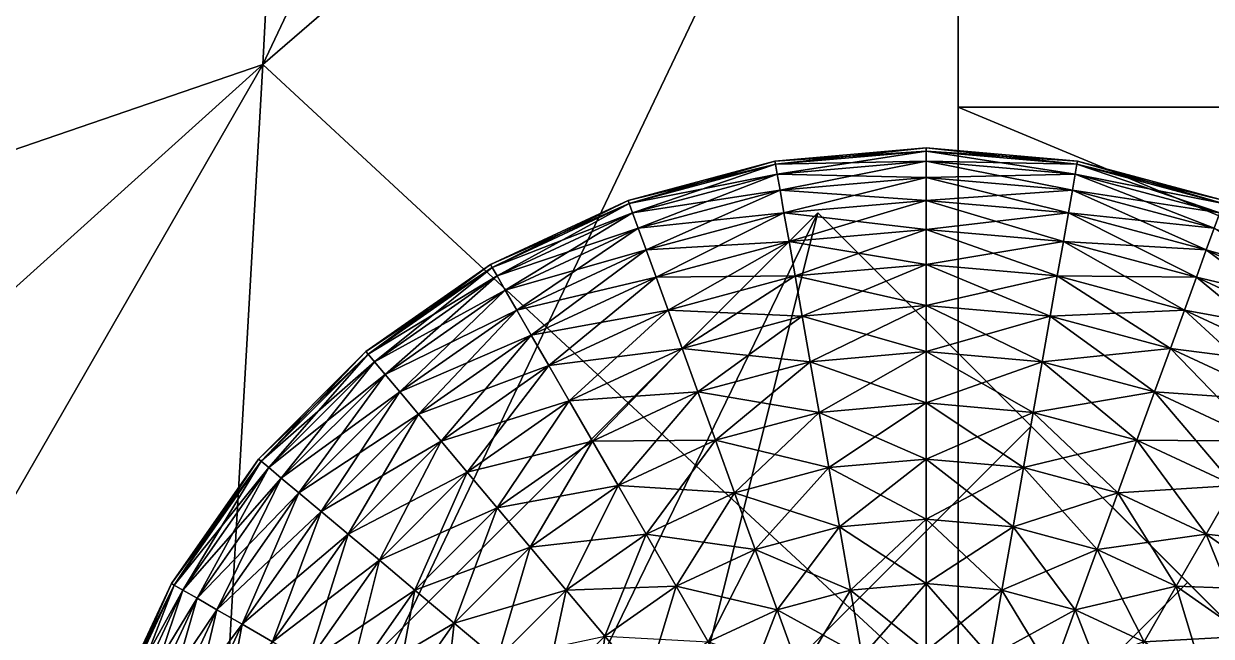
# Model space of a CAD drawing. Header units: metres. Extents: x -0.98 to 0.98, y -0.47 to 1.2.
# Drawn here: x -0.7608 to -0.5565, y 0.8489 to 0.9544 of the extents above; entities that cross this region are included whole.
import ezdxf

# ---------------------------------------------------------------- set-up
doc = ezdxf.new("R2010")
doc.units = ezdxf.units.M

msp = doc.modelspace()

# ---------------------------------------------------------------- linework, layer by layer
at = {"layer": 'Banana'}
for points in [[(-0.83763, 0.90688, 0.07063), (-0.83763, 0.90688, -0.07062), (-0.6, 1.2, 0)], [(-0.6, 1.2, 0.04766), (-0.71383, 1.05958, 0.09211), (-0.83763, 0.90688, 0.07063)], [(-0.6, 1.2, 0.04766), (-0.83763, 0.90688, 0.07063), (-0.6, 1.2, 0)], [(-0.6, 1.2, 0), (-0.83763, 0.90688, -0.07062), (-0.6, 1.2, -0.04766)], [(-0.6, 1.2, -0.04766), (-0.83763, 0.90688, -0.07062), (-0.71383, 1.05958, -0.09211)], [(-0.6, 1.2, 0.1), (-0.7197, 0.94736, 0.09211), (-0.71383, 1.05958, 0.09211)], [(-0.6, 1.2, 0.1), (-0.6, 1.05075, 0.1), (-0.7197, 0.94736, 0.09211)], [(-0.71383, 1.05958, 0.09211), (-0.84268, 0.83653, 0.07063), (-0.83763, 0.90688, 0.07063)], [(-0.71383, 1.05958, 0.09211), (-0.7197, 0.94736, 0.09211), (-0.84268, 0.83653, 0.07063)], [(-0.83763, 0.90688, -0.07062), (-0.7197, 0.94736, -0.09211), (-0.71383, 1.05958, -0.09211)], [(-0.71383, 1.05958, -0.09211), (-0.7197, 0.94736, -0.09211), (-0.6, 1.05075, -0.1)], [(-0.6, 1.05075, 0.1), (-0.72928, 0.77978, 0.09211), (-0.7197, 0.94736, 0.09211)], [(-0.6, 1.05075, 0.1), (-0.6, 0.83645, 0.1), (-0.72928, 0.77978, 0.09211)], [(-0.7197, 0.94736, -0.09211), (-0.6, 0.83645, -0.1), (-0.6, 1.05075, -0.1)], [(-0.6, 1.05075, 0.04766), (-0.6, 0.83645, 0.1), (-0.6, 1.05075, 0.1)], [(-0.6, 1.05075, 0.04766), (-0.6, 0.83645, 0.04766), (-0.6, 0.83645, 0.1)], [(-0.6, 1.05075, 0), (-0.6, 0.83645, 0.04766), (-0.6, 1.05075, 0.04766)], [(-0.6, 1.05075, 0), (-0.6, 0.83645, 0), (-0.6, 0.83645, 0.04766)], [(-0.6, 1.05075, -0.04766), (-0.6, 0.83645, 0), (-0.6, 1.05075, 0)], [(-0.6, 1.05075, -0.04766), (-0.6, 0.83645, -0.04766), (-0.6, 0.83645, 0)], [(-0.6, 1.05075, -0.1), (-0.6, 0.83645, -0.04766), (-0.6, 1.05075, -0.04766)], [(-0.6, 1.05075, -0.1), (-0.6, 0.83645, -0.1), (-0.6, 0.83645, -0.04766)], [(-0.7197, 0.94736, 0.09211), (-0.85085, 0.71942, 0.07063), (-0.84268, 0.83653, 0.07063)], [(-0.7197, 0.94736, 0.09211), (-0.72928, 0.77978, 0.09211), (-0.85085, 0.71942, 0.07063)], [(-0.83763, 0.90688, -0.07062), (-0.84268, 0.83653, -0.07062), (-0.7197, 0.94736, -0.09211)], [(-0.84268, 0.83653, -0.07062), (-0.72928, 0.77978, -0.09211), (-0.7197, 0.94736, -0.09211)], [(-0.7197, 0.94736, -0.09211), (-0.72928, 0.77978, -0.09211), (-0.6, 0.83645, -0.1)]]:
    msp.add_3dface(points, dxfattribs=at)
at = {"layer": 'Cube'}
for points in [[(-0.6, 0.94, 0.1), (0.6, 0.44, 0.1), (-0.6, 0.44, 0.1)], [(-0.6, 0.94, 0.1), (0.6, 0.94, 0.1), (0.6, 0.44, 0.1)], [(-0.6, 0.44, -0.1), (-0.6, 0.94, 0.1), (-0.6, 0.44, 0.1)], [(-0.6, 0.44, -0.1), (-0.6, 0.94, -0.1), (-0.6, 0.94, 0.1)], [(0.6, 0.94, -0.1), (-0.6, 0.94, 0.1), (-0.6, 0.94, -0.1)], [(0.6, 0.94, -0.1), (0.6, 0.94, 0.1), (-0.6, 0.94, 0.1)], [(-0.6, 0.44, -0.1), (0.6, 0.94, -0.1), (-0.6, 0.94, -0.1)], [(-0.6, 0.44, -0.1), (0.6, 0.44, -0.1), (0.6, 0.94, -0.1)]]:
    msp.add_3dface(points, dxfattribs=at)
at = {"layer": 'Cube 1'}
for points in [[(-0.62418, 0.9218, 0.19187), (-0.6935, 0.779, 0.22187), (-0.73024, 0.81574, 0.19187)], [(-0.6666, 0.7521, 0.03598), (-0.62418, 0.9218, 0.19187), (-0.73024, 0.81574, 0.19187)], [(-0.62418, 0.9218, 0.19187), (-0.58743, 0.88506, 0.22187), (-0.6935, 0.779, 0.22187)], [(-0.6666, 0.7521, 0.03598), (-0.56054, 0.85816, 0.03598), (-0.62418, 0.9218, 0.19187)], [(-0.52379, 0.82142, 0.06598), (-0.62418, 0.9218, 0.19187), (-0.56054, 0.85816, 0.03598)], [(-0.52379, 0.82142, 0.06598), (-0.58743, 0.88506, 0.22187), (-0.62418, 0.9218, 0.19187)], [(-0.6935, 0.779, 0.22187), (-0.58743, 0.88506, 0.22187), (-0.52379, 0.82142, 0.06598)], [(-0.6666, 0.7521, 0.03598), (-0.52379, 0.82142, 0.06598), (-0.56054, 0.85816, 0.03598)]]:
    msp.add_3dface(points, dxfattribs=at)
at = {"layer": 'Sphere 1'}
for points in [[(-0.63146, 0.93016, 0.10437), (-0.63156, 0.93072, 0.10175), (-0.60551, 0.933, 0.10175)], [(-0.63156, 0.93072, 0.10175), (-0.60551, 0.93243, 0.09914), (-0.60551, 0.933, 0.10175)], [(-0.63156, 0.93072, 0.10175), (-0.63146, 0.93016, 0.09914), (-0.60551, 0.93243, 0.09914)], [(-0.63146, 0.93016, 0.10437), (-0.60551, 0.933, 0.10175), (-0.60551, 0.93243, 0.10437)], [(-0.63116, 0.92848, 0.10696), (-0.63146, 0.93016, 0.10437), (-0.60551, 0.93243, 0.10437)], [(-0.63146, 0.93016, 0.09914), (-0.60551, 0.93072, 0.09654), (-0.60551, 0.93243, 0.09914)], [(-0.63116, 0.92848, 0.10696), (-0.60551, 0.93243, 0.10437), (-0.60551, 0.93072, 0.10696)], [(-0.60551, 0.93243, 0.10437), (-0.60551, 0.933, 0.10175), (-0.57946, 0.93072, 0.10175)], [(-0.60551, 0.933, 0.10175), (-0.57956, 0.93016, 0.09914), (-0.57946, 0.93072, 0.10175)], [(-0.60551, 0.933, 0.10175), (-0.60551, 0.93243, 0.09914), (-0.57956, 0.93016, 0.09914)], [(-0.60551, 0.93072, 0.10696), (-0.60551, 0.93243, 0.10437), (-0.57956, 0.93016, 0.10437)], [(-0.60551, 0.93243, 0.10437), (-0.57946, 0.93072, 0.10175), (-0.57956, 0.93016, 0.10437)], [(-0.60551, 0.93243, 0.09914), (-0.57986, 0.92848, 0.09654), (-0.57956, 0.93016, 0.09914)], [(-0.60551, 0.93243, 0.09914), (-0.60551, 0.93072, 0.09654), (-0.57986, 0.92848, 0.09654)], [(-0.65662, 0.92342, 0.10437), (-0.65681, 0.92395, 0.10175), (-0.63156, 0.93072, 0.10175)], [(-0.65681, 0.92395, 0.10175), (-0.63146, 0.93016, 0.09914), (-0.63156, 0.93072, 0.10175)], [(-0.65681, 0.92395, 0.10175), (-0.65662, 0.92342, 0.09914), (-0.63146, 0.93016, 0.09914)], [(-0.65662, 0.92342, 0.10437), (-0.63156, 0.93072, 0.10175), (-0.63146, 0.93016, 0.10437)], [(-0.65603, 0.92181, 0.10696), (-0.65662, 0.92342, 0.10437), (-0.63146, 0.93016, 0.10437)], [(-0.65662, 0.92342, 0.09914), (-0.63116, 0.92848, 0.09654), (-0.63146, 0.93016, 0.09914)], [(-0.65603, 0.92181, 0.10696), (-0.63146, 0.93016, 0.10437), (-0.63116, 0.92848, 0.10696)], [(-0.63146, 0.93016, 0.09914), (-0.63116, 0.92848, 0.09654), (-0.60551, 0.93072, 0.09654)], [(-0.63067, 0.92569, 0.10952), (-0.63116, 0.92848, 0.10696), (-0.60551, 0.93072, 0.10696)], [(-0.63116, 0.92848, 0.09654), (-0.60551, 0.92789, 0.09399), (-0.60551, 0.93072, 0.09654)], [(-0.63067, 0.92569, 0.10952), (-0.60551, 0.93072, 0.10696), (-0.60551, 0.92789, 0.10952)], [(-0.60551, 0.92789, 0.10952), (-0.60551, 0.93072, 0.10696), (-0.57986, 0.92848, 0.10696)], [(-0.60551, 0.93072, 0.10696), (-0.57956, 0.93016, 0.10437), (-0.57986, 0.92848, 0.10696)], [(-0.60551, 0.93072, 0.09654), (-0.58035, 0.92569, 0.09399), (-0.57986, 0.92848, 0.09654)], [(-0.60551, 0.93072, 0.09654), (-0.60551, 0.92789, 0.09399), (-0.58035, 0.92569, 0.09399)], [(-0.57986, 0.92848, 0.10696), (-0.57956, 0.93016, 0.10437), (-0.5544, 0.92342, 0.10437)], [(-0.57956, 0.93016, 0.09914), (-0.57986, 0.92848, 0.09654), (-0.55499, 0.92181, 0.09654)], [(-0.57956, 0.93016, 0.10437), (-0.57946, 0.93072, 0.10175), (-0.55421, 0.92395, 0.10175)], [(-0.57946, 0.93072, 0.10175), (-0.57956, 0.93016, 0.09914), (-0.5544, 0.92342, 0.09914)], [(-0.57956, 0.93016, 0.10437), (-0.55421, 0.92395, 0.10175), (-0.5544, 0.92342, 0.10437)], [(-0.57956, 0.93016, 0.09914), (-0.55499, 0.92181, 0.09654), (-0.5544, 0.92342, 0.09914)], [(-0.57946, 0.93072, 0.10175), (-0.5544, 0.92342, 0.09914), (-0.55421, 0.92395, 0.10175)], [(-0.65662, 0.92342, 0.09914), (-0.65603, 0.92181, 0.09654), (-0.63116, 0.92848, 0.09654)], [(-0.65506, 0.91915, 0.10952), (-0.65603, 0.92181, 0.10696), (-0.63116, 0.92848, 0.10696)], [(-0.65603, 0.92181, 0.09654), (-0.63067, 0.92569, 0.09399), (-0.63116, 0.92848, 0.09654)], [(-0.65506, 0.91915, 0.10952), (-0.63116, 0.92848, 0.10696), (-0.63067, 0.92569, 0.10952)], [(-0.63116, 0.92848, 0.09654), (-0.63067, 0.92569, 0.09399), (-0.60551, 0.92789, 0.09399)], [(-0.62999, 0.92181, 0.11201), (-0.63067, 0.92569, 0.10952), (-0.60551, 0.92789, 0.10952)], [(-0.63067, 0.92569, 0.09399), (-0.60551, 0.92395, 0.09149), (-0.60551, 0.92789, 0.09399)], [(-0.62999, 0.92181, 0.11201), (-0.60551, 0.92789, 0.10952), (-0.60551, 0.92395, 0.11201)], [(-0.60551, 0.92789, 0.10952), (-0.57986, 0.92848, 0.10696), (-0.58035, 0.92569, 0.10952)], [(-0.60551, 0.92395, 0.11201), (-0.60551, 0.92789, 0.10952), (-0.58035, 0.92569, 0.10952)], [(-0.60551, 0.92789, 0.09399), (-0.58103, 0.92181, 0.09149), (-0.58035, 0.92569, 0.09399)], [(-0.60551, 0.92789, 0.09399), (-0.60551, 0.92395, 0.09149), (-0.58103, 0.92181, 0.09149)], [(-0.58035, 0.92569, 0.10952), (-0.57986, 0.92848, 0.10696), (-0.55499, 0.92181, 0.10696)], [(-0.57986, 0.92848, 0.09654), (-0.58035, 0.92569, 0.09399), (-0.55595, 0.91915, 0.09399)], [(-0.57986, 0.92848, 0.10696), (-0.5544, 0.92342, 0.10437), (-0.55499, 0.92181, 0.10696)], [(-0.57986, 0.92848, 0.09654), (-0.55595, 0.91915, 0.09399), (-0.55499, 0.92181, 0.09654)], [(-0.68022, 0.91241, 0.10437), (-0.68051, 0.9129, 0.10175), (-0.65681, 0.92395, 0.10175)], [(-0.68051, 0.9129, 0.10175), (-0.65662, 0.92342, 0.09914), (-0.65681, 0.92395, 0.10175)], [(-0.68022, 0.91241, 0.10437), (-0.65681, 0.92395, 0.10175), (-0.65662, 0.92342, 0.10437)], [(-0.65603, 0.92181, 0.09654), (-0.65506, 0.91915, 0.09399), (-0.63067, 0.92569, 0.09399)], [(-0.65372, 0.91545, 0.11201), (-0.65506, 0.91915, 0.10952), (-0.63067, 0.92569, 0.10952)], [(-0.65506, 0.91915, 0.09399), (-0.62999, 0.92181, 0.09149), (-0.63067, 0.92569, 0.09399)], [(-0.65372, 0.91545, 0.11201), (-0.63067, 0.92569, 0.10952), (-0.62999, 0.92181, 0.11201)], [(-0.63067, 0.92569, 0.09399), (-0.62999, 0.92181, 0.09149), (-0.60551, 0.92395, 0.09149)], [(-0.62912, 0.91688, 0.11443), (-0.62999, 0.92181, 0.11201), (-0.60551, 0.92395, 0.11201)], [(-0.62999, 0.92181, 0.09149), (-0.60551, 0.91895, 0.08908), (-0.60551, 0.92395, 0.09149)], [(-0.62912, 0.91688, 0.11443), (-0.60551, 0.92395, 0.11201), (-0.60551, 0.91895, 0.11443)], [(-0.60551, 0.92395, 0.11201), (-0.58035, 0.92569, 0.10952), (-0.58103, 0.92181, 0.11201)], [(-0.60551, 0.91895, 0.11443), (-0.60551, 0.92395, 0.11201), (-0.58103, 0.92181, 0.11201)], [(-0.60551, 0.92395, 0.09149), (-0.5819, 0.91688, 0.08908), (-0.58103, 0.92181, 0.09149)], [(-0.60551, 0.92395, 0.09149), (-0.60551, 0.91895, 0.08908), (-0.5819, 0.91688, 0.08908)], [(-0.58103, 0.92181, 0.11201), (-0.58035, 0.92569, 0.10952), (-0.55595, 0.91915, 0.10952)], [(-0.58035, 0.92569, 0.09399), (-0.58103, 0.92181, 0.09149), (-0.5573, 0.91545, 0.09149)], [(-0.58035, 0.92569, 0.10952), (-0.55499, 0.92181, 0.10696), (-0.55595, 0.91915, 0.10952)], [(-0.58035, 0.92569, 0.09399), (-0.5573, 0.91545, 0.09149), (-0.55595, 0.91915, 0.09399)], [(-0.68051, 0.9129, 0.10175), (-0.68022, 0.91241, 0.09914), (-0.65662, 0.92342, 0.09914)], [(-0.67937, 0.91093, 0.10696), (-0.68022, 0.91241, 0.10437), (-0.65662, 0.92342, 0.10437)], [(-0.68022, 0.91241, 0.09914), (-0.65603, 0.92181, 0.09654), (-0.65662, 0.92342, 0.09914)], [(-0.68022, 0.91241, 0.09914), (-0.67937, 0.91093, 0.09654), (-0.65603, 0.92181, 0.09654)], [(-0.67937, 0.91093, 0.10696), (-0.65662, 0.92342, 0.10437), (-0.65603, 0.92181, 0.10696)], [(-0.67795, 0.90848, 0.10952), (-0.67937, 0.91093, 0.10696), (-0.65603, 0.92181, 0.10696)], [(-0.67937, 0.91093, 0.09654), (-0.65506, 0.91915, 0.09399), (-0.65603, 0.92181, 0.09654)], [(-0.67795, 0.90848, 0.10952), (-0.65603, 0.92181, 0.10696), (-0.65506, 0.91915, 0.10952)], [(-0.65506, 0.91915, 0.09399), (-0.65372, 0.91545, 0.09149), (-0.62999, 0.92181, 0.09149)], [(-0.65201, 0.91075, 0.11443), (-0.65372, 0.91545, 0.11201), (-0.62999, 0.92181, 0.11201)], [(-0.65372, 0.91545, 0.09149), (-0.62912, 0.91688, 0.08908), (-0.62999, 0.92181, 0.09149)], [(-0.65201, 0.91075, 0.11443), (-0.62999, 0.92181, 0.11201), (-0.62912, 0.91688, 0.11443)], [(-0.62999, 0.92181, 0.09149), (-0.62912, 0.91688, 0.08908), (-0.60551, 0.91895, 0.08908)], [(-0.60551, 0.91895, 0.11443), (-0.58103, 0.92181, 0.11201), (-0.5819, 0.91688, 0.11443)], [(-0.5819, 0.91688, 0.11443), (-0.58103, 0.92181, 0.11201), (-0.5573, 0.91545, 0.11201)], [(-0.58103, 0.92181, 0.09149), (-0.5819, 0.91688, 0.08908), (-0.55901, 0.91075, 0.08908)], [(-0.58103, 0.92181, 0.11201), (-0.55595, 0.91915, 0.10952), (-0.5573, 0.91545, 0.11201)], [(-0.58103, 0.92181, 0.09149), (-0.55901, 0.91075, 0.08908), (-0.5573, 0.91545, 0.09149)], [(-0.67937, 0.91093, 0.09654), (-0.67795, 0.90848, 0.09399), (-0.65506, 0.91915, 0.09399)], [(-0.67599, 0.90507, 0.11201), (-0.67795, 0.90848, 0.10952), (-0.65506, 0.91915, 0.10952)], [(-0.67795, 0.90848, 0.09399), (-0.65372, 0.91545, 0.09149), (-0.65506, 0.91915, 0.09399)], [(-0.67599, 0.90507, 0.11201), (-0.65506, 0.91915, 0.10952), (-0.65372, 0.91545, 0.11201)], [(-0.62807, 0.91093, 0.11675), (-0.62912, 0.91688, 0.11443), (-0.60551, 0.91895, 0.11443)], [(-0.62912, 0.91688, 0.08908), (-0.60551, 0.9129, 0.08675), (-0.60551, 0.91895, 0.08908)], [(-0.62807, 0.91093, 0.11675), (-0.60551, 0.91895, 0.11443), (-0.60551, 0.9129, 0.11675)], [(-0.60551, 0.9129, 0.11675), (-0.60551, 0.91895, 0.11443), (-0.5819, 0.91688, 0.11443)], [(-0.60551, 0.91895, 0.08908), (-0.58295, 0.91093, 0.08675), (-0.5819, 0.91688, 0.08908)], [(-0.60551, 0.91895, 0.08908), (-0.60551, 0.9129, 0.08675), (-0.58295, 0.91093, 0.08675)], [(-0.5573, 0.91545, 0.11201), (-0.55595, 0.91915, 0.10952), (-0.53306, 0.90848, 0.10952)], [(-0.55595, 0.91915, 0.09399), (-0.5573, 0.91545, 0.09149), (-0.53503, 0.90507, 0.09149)], [(-0.65372, 0.91545, 0.09149), (-0.65201, 0.91075, 0.08908), (-0.62912, 0.91688, 0.08908)], [(-0.64994, 0.90507, 0.11675), (-0.65201, 0.91075, 0.11443), (-0.62912, 0.91688, 0.11443)], [(-0.65201, 0.91075, 0.08908), (-0.62807, 0.91093, 0.08675), (-0.62912, 0.91688, 0.08908)], [(-0.64994, 0.90507, 0.11675), (-0.62912, 0.91688, 0.11443), (-0.62807, 0.91093, 0.11675)], [(-0.62912, 0.91688, 0.08908), (-0.62807, 0.91093, 0.08675), (-0.60551, 0.9129, 0.08675)], [(-0.60551, 0.9129, 0.11675), (-0.5819, 0.91688, 0.11443), (-0.58295, 0.91093, 0.11675)], [(-0.58295, 0.91093, 0.11675), (-0.5819, 0.91688, 0.11443), (-0.55901, 0.91075, 0.11443)], [(-0.5819, 0.91688, 0.08908), (-0.58295, 0.91093, 0.08675), (-0.56108, 0.90507, 0.08675)], [(-0.5819, 0.91688, 0.11443), (-0.5573, 0.91545, 0.11201), (-0.55901, 0.91075, 0.11443)], [(-0.5819, 0.91688, 0.08908), (-0.56108, 0.90507, 0.08675), (-0.55901, 0.91075, 0.08908)], [(-0.67795, 0.90848, 0.09399), (-0.67599, 0.90507, 0.09149), (-0.65372, 0.91545, 0.09149)], [(-0.67348, 0.90073, 0.11443), (-0.67599, 0.90507, 0.11201), (-0.65372, 0.91545, 0.11201)], [(-0.67599, 0.90507, 0.09149), (-0.65201, 0.91075, 0.08908), (-0.65372, 0.91545, 0.09149)], [(-0.67348, 0.90073, 0.11443), (-0.65372, 0.91545, 0.11201), (-0.65201, 0.91075, 0.11443)], [(-0.55901, 0.91075, 0.11443), (-0.5573, 0.91545, 0.11201), (-0.53503, 0.90507, 0.11201)], [(-0.5573, 0.91545, 0.09149), (-0.55901, 0.91075, 0.08908), (-0.53754, 0.90073, 0.08908)], [(-0.5573, 0.91545, 0.11201), (-0.53306, 0.90848, 0.10952), (-0.53503, 0.90507, 0.11201)], [(-0.5573, 0.91545, 0.09149), (-0.53754, 0.90073, 0.08908), (-0.53503, 0.90507, 0.09149)], [(-0.70156, 0.89747, 0.10437), (-0.70193, 0.89791, 0.10175), (-0.68051, 0.9129, 0.10175)], [(-0.70193, 0.89791, 0.10175), (-0.68022, 0.91241, 0.09914), (-0.68051, 0.9129, 0.10175)], [(-0.70193, 0.89791, 0.10175), (-0.70156, 0.89747, 0.09914), (-0.68022, 0.91241, 0.09914)], [(-0.70156, 0.89747, 0.10437), (-0.68051, 0.9129, 0.10175), (-0.68022, 0.91241, 0.10437)], [(-0.70046, 0.89616, 0.10696), (-0.70156, 0.89747, 0.10437), (-0.68022, 0.91241, 0.10437)], [(-0.70156, 0.89747, 0.09914), (-0.67937, 0.91093, 0.09654), (-0.68022, 0.91241, 0.09914)], [(-0.70046, 0.89616, 0.10696), (-0.68022, 0.91241, 0.10437), (-0.67937, 0.91093, 0.10696)], [(-0.62685, 0.90401, 0.11896), (-0.62807, 0.91093, 0.11675), (-0.60551, 0.9129, 0.11675)], [(-0.62807, 0.91093, 0.08675), (-0.60551, 0.90587, 0.08455), (-0.60551, 0.9129, 0.08675)], [(-0.62685, 0.90401, 0.11896), (-0.60551, 0.9129, 0.11675), (-0.60551, 0.90587, 0.11896)], [(-0.60551, 0.90587, 0.11896), (-0.60551, 0.9129, 0.11675), (-0.58295, 0.91093, 0.11675)], [(-0.60551, 0.9129, 0.08675), (-0.58417, 0.90401, 0.08455), (-0.58295, 0.91093, 0.08675)], [(-0.60551, 0.9129, 0.08675), (-0.60551, 0.90587, 0.08455), (-0.58417, 0.90401, 0.08455)], [(-0.70156, 0.89747, 0.09914), (-0.70046, 0.89616, 0.09654), (-0.67937, 0.91093, 0.09654)], [(-0.69864, 0.89399, 0.10952), (-0.70046, 0.89616, 0.10696), (-0.67937, 0.91093, 0.10696)], [(-0.70046, 0.89616, 0.09654), (-0.67795, 0.90848, 0.09399), (-0.67937, 0.91093, 0.09654)], [(-0.69864, 0.89399, 0.10952), (-0.67937, 0.91093, 0.10696), (-0.67795, 0.90848, 0.10952)], [(-0.67599, 0.90507, 0.09149), (-0.67348, 0.90073, 0.08908), (-0.65201, 0.91075, 0.08908)], [(-0.67046, 0.8955, 0.11675), (-0.67348, 0.90073, 0.11443), (-0.65201, 0.91075, 0.11443)], [(-0.67348, 0.90073, 0.08908), (-0.64994, 0.90507, 0.08675), (-0.65201, 0.91075, 0.08908)], [(-0.67046, 0.8955, 0.11675), (-0.65201, 0.91075, 0.11443), (-0.64994, 0.90507, 0.11675)], [(-0.65201, 0.91075, 0.08908), (-0.64994, 0.90507, 0.08675), (-0.62807, 0.91093, 0.08675)], [(-0.64753, 0.89846, 0.11896), (-0.64994, 0.90507, 0.11675), (-0.62807, 0.91093, 0.11675)], [(-0.64994, 0.90507, 0.08675), (-0.62685, 0.90401, 0.08455), (-0.62807, 0.91093, 0.08675)], [(-0.64753, 0.89846, 0.11896), (-0.62807, 0.91093, 0.11675), (-0.62685, 0.90401, 0.11896)], [(-0.62807, 0.91093, 0.08675), (-0.62685, 0.90401, 0.08455), (-0.60551, 0.90587, 0.08455)], [(-0.60551, 0.90587, 0.11896), (-0.58295, 0.91093, 0.11675), (-0.58417, 0.90401, 0.11896)], [(-0.58417, 0.90401, 0.11896), (-0.58295, 0.91093, 0.11675), (-0.56108, 0.90507, 0.11675)], [(-0.58295, 0.91093, 0.08675), (-0.58417, 0.90401, 0.08455), (-0.56348, 0.89846, 0.08455)], [(-0.58295, 0.91093, 0.11675), (-0.55901, 0.91075, 0.11443), (-0.56108, 0.90507, 0.11675)], [(-0.58295, 0.91093, 0.08675), (-0.56348, 0.89846, 0.08455), (-0.56108, 0.90507, 0.08675)], [(-0.56108, 0.90507, 0.11675), (-0.55901, 0.91075, 0.11443), (-0.53754, 0.90073, 0.11443)], [(-0.55901, 0.91075, 0.08908), (-0.56108, 0.90507, 0.08675), (-0.54056, 0.8955, 0.08675)], [(-0.55901, 0.91075, 0.11443), (-0.53503, 0.90507, 0.11201), (-0.53754, 0.90073, 0.11443)], [(-0.55901, 0.91075, 0.08908), (-0.54056, 0.8955, 0.08675), (-0.53754, 0.90073, 0.08908)], [(-0.70046, 0.89616, 0.09654), (-0.69864, 0.89399, 0.09399), (-0.67795, 0.90848, 0.09399)], [(-0.69611, 0.89098, 0.11201), (-0.69864, 0.89399, 0.10952), (-0.67795, 0.90848, 0.10952)], [(-0.69864, 0.89399, 0.09399), (-0.67599, 0.90507, 0.09149), (-0.67795, 0.90848, 0.09399)], [(-0.69611, 0.89098, 0.11201), (-0.67795, 0.90848, 0.10952), (-0.67599, 0.90507, 0.11201)], [(-0.62546, 0.89616, 0.12104), (-0.62685, 0.90401, 0.11896), (-0.60551, 0.90587, 0.11896)], [(-0.62685, 0.90401, 0.08455), (-0.60551, 0.89791, 0.08247), (-0.60551, 0.90587, 0.08455)], [(-0.62546, 0.89616, 0.12104), (-0.60551, 0.90587, 0.11896), (-0.60551, 0.89791, 0.12104)], [(-0.60551, 0.89791, 0.12104), (-0.60551, 0.90587, 0.11896), (-0.58417, 0.90401, 0.11896)], [(-0.60551, 0.90587, 0.08455), (-0.58556, 0.89616, 0.08247), (-0.58417, 0.90401, 0.08455)], [(-0.60551, 0.90587, 0.08455), (-0.60551, 0.89791, 0.08247), (-0.58556, 0.89616, 0.08247)], [(-0.69864, 0.89399, 0.09399), (-0.69611, 0.89098, 0.09149), (-0.67599, 0.90507, 0.09149)], [(-0.69289, 0.88714, 0.11443), (-0.69611, 0.89098, 0.11201), (-0.67599, 0.90507, 0.11201)], [(-0.69611, 0.89098, 0.09149), (-0.67348, 0.90073, 0.08908), (-0.67599, 0.90507, 0.09149)], [(-0.69289, 0.88714, 0.11443), (-0.67599, 0.90507, 0.11201), (-0.67348, 0.90073, 0.11443)], [(-0.67348, 0.90073, 0.08908), (-0.67046, 0.8955, 0.08675), (-0.64994, 0.90507, 0.08675)], [(-0.66695, 0.88941, 0.11896), (-0.67046, 0.8955, 0.11675), (-0.64994, 0.90507, 0.11675)], [(-0.67046, 0.8955, 0.08675), (-0.64753, 0.89846, 0.08455), (-0.64994, 0.90507, 0.08675)], [(-0.66695, 0.88941, 0.11896), (-0.64994, 0.90507, 0.11675), (-0.64753, 0.89846, 0.11896)], [(-0.64994, 0.90507, 0.08675), (-0.64753, 0.89846, 0.08455), (-0.62685, 0.90401, 0.08455)], [(-0.64481, 0.89098, 0.12104), (-0.64753, 0.89846, 0.11896), (-0.62685, 0.90401, 0.11896)], [(-0.64753, 0.89846, 0.08455), (-0.62546, 0.89616, 0.08247), (-0.62685, 0.90401, 0.08455)], [(-0.64481, 0.89098, 0.12104), (-0.62685, 0.90401, 0.11896), (-0.62546, 0.89616, 0.12104)], [(-0.62685, 0.90401, 0.08455), (-0.62546, 0.89616, 0.08247), (-0.60551, 0.89791, 0.08247)], [(-0.60551, 0.89791, 0.12104), (-0.58417, 0.90401, 0.11896), (-0.58556, 0.89616, 0.12104)], [(-0.58556, 0.89616, 0.12104), (-0.58417, 0.90401, 0.11896), (-0.56348, 0.89846, 0.11896)], [(-0.58417, 0.90401, 0.08455), (-0.58556, 0.89616, 0.08247), (-0.56621, 0.89098, 0.08247)], [(-0.58417, 0.90401, 0.11896), (-0.56108, 0.90507, 0.11675), (-0.56348, 0.89846, 0.11896)], [(-0.58417, 0.90401, 0.08455), (-0.56621, 0.89098, 0.08247), (-0.56348, 0.89846, 0.08455)], [(-0.56348, 0.89846, 0.11896), (-0.56108, 0.90507, 0.11675), (-0.54056, 0.8955, 0.11675)], [(-0.56108, 0.90507, 0.08675), (-0.56348, 0.89846, 0.08455), (-0.54407, 0.88941, 0.08455)], [(-0.56108, 0.90507, 0.11675), (-0.53754, 0.90073, 0.11443), (-0.54056, 0.8955, 0.11675)], [(-0.56108, 0.90507, 0.08675), (-0.54407, 0.88941, 0.08455), (-0.54056, 0.8955, 0.08675)], [(-0.69611, 0.89098, 0.09149), (-0.69289, 0.88714, 0.08908), (-0.67348, 0.90073, 0.08908)], [(-0.68901, 0.88251, 0.11675), (-0.69289, 0.88714, 0.11443), (-0.67348, 0.90073, 0.11443)], [(-0.69289, 0.88714, 0.08908), (-0.67046, 0.8955, 0.08675), (-0.67348, 0.90073, 0.08908)], [(-0.68901, 0.88251, 0.11675), (-0.67348, 0.90073, 0.11443), (-0.67046, 0.8955, 0.11675)], [(-0.71998, 0.87905, 0.10437), (-0.72042, 0.87942, 0.10175), (-0.70193, 0.89791, 0.10175)], [(-0.72042, 0.87942, 0.10175), (-0.70156, 0.89747, 0.09914), (-0.70193, 0.89791, 0.10175)], [(-0.72042, 0.87942, 0.10175), (-0.71998, 0.87905, 0.09914), (-0.70156, 0.89747, 0.09914)], [(-0.71998, 0.87905, 0.10437), (-0.70193, 0.89791, 0.10175), (-0.70156, 0.89747, 0.10437)], [(-0.71867, 0.87795, 0.10696), (-0.71998, 0.87905, 0.10437), (-0.70156, 0.89747, 0.10437)], [(-0.71998, 0.87905, 0.09914), (-0.70046, 0.89616, 0.09654), (-0.70156, 0.89747, 0.09914)], [(-0.71867, 0.87795, 0.10696), (-0.70156, 0.89747, 0.10437), (-0.70046, 0.89616, 0.10696)], [(-0.67046, 0.8955, 0.08675), (-0.66695, 0.88941, 0.08455), (-0.64753, 0.89846, 0.08455)], [(-0.66296, 0.88251, 0.12104), (-0.66695, 0.88941, 0.11896), (-0.64753, 0.89846, 0.11896)], [(-0.66695, 0.88941, 0.08455), (-0.64481, 0.89098, 0.08247), (-0.64753, 0.89846, 0.08455)], [(-0.66296, 0.88251, 0.12104), (-0.64753, 0.89846, 0.11896), (-0.64481, 0.89098, 0.12104)], [(-0.64753, 0.89846, 0.08455), (-0.64481, 0.89098, 0.08247), (-0.62546, 0.89616, 0.08247)], [(-0.62393, 0.88745, 0.12297), (-0.62546, 0.89616, 0.12104), (-0.60551, 0.89791, 0.12104)], [(-0.62546, 0.89616, 0.08247), (-0.60551, 0.88907, 0.08054), (-0.60551, 0.89791, 0.08247)], [(-0.62393, 0.88745, 0.12297), (-0.60551, 0.89791, 0.12104), (-0.60551, 0.88907, 0.12297)], [(-0.60551, 0.88907, 0.12297), (-0.60551, 0.89791, 0.12104), (-0.58556, 0.89616, 0.12104)], [(-0.60551, 0.89791, 0.08247), (-0.58709, 0.88745, 0.08054), (-0.58556, 0.89616, 0.08247)], [(-0.60551, 0.89791, 0.08247), (-0.60551, 0.88907, 0.08054), (-0.58709, 0.88745, 0.08054)], [(-0.58556, 0.89616, 0.12104), (-0.56348, 0.89846, 0.11896), (-0.56621, 0.89098, 0.12104)], [(-0.56621, 0.89098, 0.12104), (-0.56348, 0.89846, 0.11896), (-0.54407, 0.88941, 0.11896)], [(-0.56348, 0.89846, 0.08455), (-0.56621, 0.89098, 0.08247), (-0.54806, 0.88251, 0.08247)], [(-0.56348, 0.89846, 0.11896), (-0.54056, 0.8955, 0.11675), (-0.54407, 0.88941, 0.11896)], [(-0.56348, 0.89846, 0.08455), (-0.54806, 0.88251, 0.08247), (-0.54407, 0.88941, 0.08455)], [(-0.71998, 0.87905, 0.09914), (-0.71867, 0.87795, 0.09654), (-0.70046, 0.89616, 0.09654)], [(-0.7165, 0.87613, 0.10952), (-0.71867, 0.87795, 0.10696), (-0.70046, 0.89616, 0.10696)], [(-0.71867, 0.87795, 0.09654), (-0.69864, 0.89399, 0.09399), (-0.70046, 0.89616, 0.09654)], [(-0.7165, 0.87613, 0.10952), (-0.70046, 0.89616, 0.10696), (-0.69864, 0.89399, 0.10952)], [(-0.69289, 0.88714, 0.08908), (-0.68901, 0.88251, 0.08675), (-0.67046, 0.8955, 0.08675)], [(-0.68449, 0.87713, 0.11896), (-0.68901, 0.88251, 0.11675), (-0.67046, 0.8955, 0.11675)], [(-0.68901, 0.88251, 0.08675), (-0.66695, 0.88941, 0.08455), (-0.67046, 0.8955, 0.08675)], [(-0.68449, 0.87713, 0.11896), (-0.67046, 0.8955, 0.11675), (-0.66695, 0.88941, 0.11896)], [(-0.64179, 0.88267, 0.12297), (-0.64481, 0.89098, 0.12104), (-0.62546, 0.89616, 0.12104)], [(-0.64481, 0.89098, 0.08247), (-0.62393, 0.88745, 0.08054), (-0.62546, 0.89616, 0.08247)], [(-0.64179, 0.88267, 0.12297), (-0.62546, 0.89616, 0.12104), (-0.62393, 0.88745, 0.12297)], [(-0.62546, 0.89616, 0.08247), (-0.62393, 0.88745, 0.08054), (-0.60551, 0.88907, 0.08054)], [(-0.60551, 0.88907, 0.12297), (-0.58556, 0.89616, 0.12104), (-0.58709, 0.88745, 0.12297)], [(-0.58709, 0.88745, 0.12297), (-0.58556, 0.89616, 0.12104), (-0.56621, 0.89098, 0.12104)], [(-0.58556, 0.89616, 0.08247), (-0.58709, 0.88745, 0.08054), (-0.56923, 0.88267, 0.08054)], [(-0.58556, 0.89616, 0.08247), (-0.56923, 0.88267, 0.08054), (-0.56621, 0.89098, 0.08247)], [(-0.71867, 0.87795, 0.09654), (-0.7165, 0.87613, 0.09399), (-0.69864, 0.89399, 0.09399)], [(-0.71349, 0.8736, 0.11201), (-0.7165, 0.87613, 0.10952), (-0.69864, 0.89399, 0.10952)], [(-0.7165, 0.87613, 0.09399), (-0.69611, 0.89098, 0.09149), (-0.69864, 0.89399, 0.09399)], [(-0.71349, 0.8736, 0.11201), (-0.69864, 0.89399, 0.10952), (-0.69611, 0.89098, 0.11201)], [(-0.7165, 0.87613, 0.09399), (-0.71349, 0.8736, 0.09149), (-0.69611, 0.89098, 0.09149)], [(-0.70965, 0.87038, 0.11443), (-0.71349, 0.8736, 0.11201), (-0.69611, 0.89098, 0.11201)], [(-0.71349, 0.8736, 0.09149), (-0.69289, 0.88714, 0.08908), (-0.69611, 0.89098, 0.09149)], [(-0.70965, 0.87038, 0.11443), (-0.69611, 0.89098, 0.11201), (-0.69289, 0.88714, 0.11443)], [(-0.68901, 0.88251, 0.08675), (-0.68449, 0.87713, 0.08455), (-0.66695, 0.88941, 0.08455)], [(-0.67937, 0.87102, 0.12104), (-0.68449, 0.87713, 0.11896), (-0.66695, 0.88941, 0.11896)], [(-0.68449, 0.87713, 0.08455), (-0.66296, 0.88251, 0.08247), (-0.66695, 0.88941, 0.08455)], [(-0.67937, 0.87102, 0.12104), (-0.66695, 0.88941, 0.11896), (-0.66296, 0.88251, 0.12104)], [(-0.66695, 0.88941, 0.08455), (-0.66296, 0.88251, 0.08247), (-0.64481, 0.89098, 0.08247)], [(-0.65854, 0.87486, 0.12297), (-0.66296, 0.88251, 0.12104), (-0.64481, 0.89098, 0.12104)], [(-0.66296, 0.88251, 0.08247), (-0.64179, 0.88267, 0.08054), (-0.64481, 0.89098, 0.08247)], [(-0.65854, 0.87486, 0.12297), (-0.64481, 0.89098, 0.12104), (-0.64179, 0.88267, 0.12297)], [(-0.64481, 0.89098, 0.08247), (-0.64179, 0.88267, 0.08054), (-0.62393, 0.88745, 0.08054)], [(-0.62225, 0.87795, 0.12474), (-0.62393, 0.88745, 0.12297), (-0.60551, 0.88907, 0.12297)], [(-0.62393, 0.88745, 0.08054), (-0.60551, 0.87942, 0.07877), (-0.60551, 0.88907, 0.08054)], [(-0.62225, 0.87795, 0.12474), (-0.60551, 0.88907, 0.12297), (-0.60551, 0.87942, 0.12474)], [(-0.60551, 0.87942, 0.12474), (-0.60551, 0.88907, 0.12297), (-0.58709, 0.88745, 0.12297)], [(-0.60551, 0.88907, 0.08054), (-0.58877, 0.87795, 0.07877), (-0.58709, 0.88745, 0.08054)], [(-0.60551, 0.88907, 0.08054), (-0.60551, 0.87942, 0.07877), (-0.58877, 0.87795, 0.07877)], [(-0.58709, 0.88745, 0.12297), (-0.56621, 0.89098, 0.12104), (-0.56923, 0.88267, 0.12297)], [(-0.56923, 0.88267, 0.12297), (-0.56621, 0.89098, 0.12104), (-0.54806, 0.88251, 0.12104)], [(-0.56621, 0.89098, 0.08247), (-0.56923, 0.88267, 0.08054), (-0.55248, 0.87486, 0.08054)], [(-0.56621, 0.89098, 0.12104), (-0.54407, 0.88941, 0.11896), (-0.54806, 0.88251, 0.12104)], [(-0.56621, 0.89098, 0.08247), (-0.55248, 0.87486, 0.08054), (-0.54806, 0.88251, 0.08247)], [(-0.71349, 0.8736, 0.09149), (-0.70965, 0.87038, 0.08908), (-0.69289, 0.88714, 0.08908)], [(-0.70502, 0.8665, 0.11675), (-0.70965, 0.87038, 0.11443), (-0.69289, 0.88714, 0.11443)], [(-0.70965, 0.87038, 0.08908), (-0.68901, 0.88251, 0.08675), (-0.69289, 0.88714, 0.08908)], [(-0.70502, 0.8665, 0.11675), (-0.69289, 0.88714, 0.11443), (-0.68901, 0.88251, 0.11675)], [(-0.63849, 0.8736, 0.12474), (-0.64179, 0.88267, 0.12297), (-0.62393, 0.88745, 0.12297)], [(-0.64179, 0.88267, 0.08054), (-0.62225, 0.87795, 0.07877), (-0.62393, 0.88745, 0.08054)], [(-0.63849, 0.8736, 0.12474), (-0.62393, 0.88745, 0.12297), (-0.62225, 0.87795, 0.12474)], [(-0.62393, 0.88745, 0.08054), (-0.62225, 0.87795, 0.07877), (-0.60551, 0.87942, 0.07877)], [(-0.60551, 0.87942, 0.12474), (-0.58709, 0.88745, 0.12297), (-0.58877, 0.87795, 0.12474)], [(-0.58877, 0.87795, 0.12474), (-0.58709, 0.88745, 0.12297), (-0.56923, 0.88267, 0.12297)], [(-0.58709, 0.88745, 0.08054), (-0.58877, 0.87795, 0.07877), (-0.57253, 0.8736, 0.07877)], [(-0.58709, 0.88745, 0.08054), (-0.57253, 0.8736, 0.07877), (-0.56923, 0.88267, 0.08054)], [(-0.70965, 0.87038, 0.08908), (-0.70502, 0.8665, 0.08675), (-0.68901, 0.88251, 0.08675)], [(-0.69963, 0.86198, 0.11896), (-0.70502, 0.8665, 0.11675), (-0.68901, 0.88251, 0.11675)], [(-0.70502, 0.8665, 0.08675), (-0.68449, 0.87713, 0.08455), (-0.68901, 0.88251, 0.08675)], [(-0.69963, 0.86198, 0.11896), (-0.68901, 0.88251, 0.11675), (-0.68449, 0.87713, 0.11896)], [(-0.68449, 0.87713, 0.08455), (-0.67937, 0.87102, 0.08247), (-0.66296, 0.88251, 0.08247)], [(-0.67369, 0.86425, 0.12297), (-0.67937, 0.87102, 0.12104), (-0.66296, 0.88251, 0.12104)], [(-0.67937, 0.87102, 0.08247), (-0.65854, 0.87486, 0.08054), (-0.66296, 0.88251, 0.08247)], [(-0.67369, 0.86425, 0.12297), (-0.66296, 0.88251, 0.12104), (-0.65854, 0.87486, 0.12297)], [(-0.66296, 0.88251, 0.08247), (-0.65854, 0.87486, 0.08054), (-0.64179, 0.88267, 0.08054)], [(-0.65372, 0.8665, 0.12474), (-0.65854, 0.87486, 0.12297), (-0.64179, 0.88267, 0.12297)], [(-0.65854, 0.87486, 0.08054), (-0.63849, 0.8736, 0.07877), (-0.64179, 0.88267, 0.08054)], [(-0.65372, 0.8665, 0.12474), (-0.64179, 0.88267, 0.12297), (-0.63849, 0.8736, 0.12474)], [(-0.64179, 0.88267, 0.08054), (-0.63849, 0.8736, 0.07877), (-0.62225, 0.87795, 0.07877)], [(-0.58877, 0.87795, 0.12474), (-0.56923, 0.88267, 0.12297), (-0.57253, 0.8736, 0.12474)], [(-0.57253, 0.8736, 0.12474), (-0.56923, 0.88267, 0.12297), (-0.55248, 0.87486, 0.12297)], [(-0.56923, 0.88267, 0.08054), (-0.57253, 0.8736, 0.07877), (-0.5573, 0.8665, 0.07877)], [(-0.56923, 0.88267, 0.12297), (-0.54806, 0.88251, 0.12104), (-0.55248, 0.87486, 0.12297)], [(-0.56923, 0.88267, 0.08054), (-0.5573, 0.8665, 0.07877), (-0.55248, 0.87486, 0.08054)], [(-0.73492, 0.85771, 0.10437), (-0.73541, 0.858, 0.10175), (-0.72042, 0.87942, 0.10175)], [(-0.73541, 0.858, 0.10175), (-0.71998, 0.87905, 0.09914), (-0.72042, 0.87942, 0.10175)], [(-0.73541, 0.858, 0.10175), (-0.73492, 0.85771, 0.09914), (-0.71998, 0.87905, 0.09914)], [(-0.73492, 0.85771, 0.10437), (-0.72042, 0.87942, 0.10175), (-0.71998, 0.87905, 0.10437)], [(-0.73344, 0.85686, 0.10696), (-0.73492, 0.85771, 0.10437), (-0.71998, 0.87905, 0.10437)], [(-0.73492, 0.85771, 0.09914), (-0.71867, 0.87795, 0.09654), (-0.71998, 0.87905, 0.09914)], [(-0.73344, 0.85686, 0.10696), (-0.71998, 0.87905, 0.10437), (-0.71867, 0.87795, 0.10696)], [(-0.62045, 0.86773, 0.12633), (-0.62225, 0.87795, 0.12474), (-0.60551, 0.87942, 0.12474)], [(-0.62225, 0.87795, 0.07877), (-0.60551, 0.86904, 0.07718), (-0.60551, 0.87942, 0.07877)], [(-0.62045, 0.86773, 0.12633), (-0.60551, 0.87942, 0.12474), (-0.60551, 0.86904, 0.12633)], [(-0.60551, 0.86904, 0.12633), (-0.60551, 0.87942, 0.12474), (-0.58877, 0.87795, 0.12474)], [(-0.60551, 0.87942, 0.07877), (-0.59057, 0.86773, 0.07718), (-0.58877, 0.87795, 0.07877)], [(-0.60551, 0.87942, 0.07877), (-0.60551, 0.86904, 0.07718), (-0.59057, 0.86773, 0.07718)], [(-0.73492, 0.85771, 0.09914), (-0.73344, 0.85686, 0.09654), (-0.71867, 0.87795, 0.09654)], [(-0.73099, 0.85544, 0.10952), (-0.73344, 0.85686, 0.10696), (-0.71867, 0.87795, 0.10696)], [(-0.73344, 0.85686, 0.09654), (-0.7165, 0.87613, 0.09399), (-0.71867, 0.87795, 0.09654)], [(-0.73099, 0.85544, 0.10952), (-0.71867, 0.87795, 0.10696), (-0.7165, 0.87613, 0.10952)], [(-0.70502, 0.8665, 0.08675), (-0.69963, 0.86198, 0.08455), (-0.68449, 0.87713, 0.08455)], [(-0.69353, 0.85686, 0.12104), (-0.69963, 0.86198, 0.11896), (-0.68449, 0.87713, 0.11896)], [(-0.69963, 0.86198, 0.08455), (-0.67937, 0.87102, 0.08247), (-0.68449, 0.87713, 0.08455)], [(-0.69353, 0.85686, 0.12104), (-0.68449, 0.87713, 0.11896), (-0.67937, 0.87102, 0.12104)], [(-0.63493, 0.86385, 0.12633), (-0.63849, 0.8736, 0.12474), (-0.62225, 0.87795, 0.12474)], [(-0.63849, 0.8736, 0.07877), (-0.62045, 0.86773, 0.07718), (-0.62225, 0.87795, 0.07877)], [(-0.63493, 0.86385, 0.12633), (-0.62225, 0.87795, 0.12474), (-0.62045, 0.86773, 0.12633)], [(-0.62225, 0.87795, 0.07877), (-0.62045, 0.86773, 0.07718), (-0.60551, 0.86904, 0.07718)], [(-0.60551, 0.86904, 0.12633), (-0.58877, 0.87795, 0.12474), (-0.59057, 0.86773, 0.12633)], [(-0.59057, 0.86773, 0.12633), (-0.58877, 0.87795, 0.12474), (-0.57253, 0.8736, 0.12474)], [(-0.58877, 0.87795, 0.07877), (-0.59057, 0.86773, 0.07718), (-0.57608, 0.86385, 0.07718)], [(-0.58877, 0.87795, 0.07877), (-0.57608, 0.86385, 0.07718), (-0.57253, 0.8736, 0.07877)], [(-0.73344, 0.85686, 0.09654), (-0.73099, 0.85544, 0.09399), (-0.7165, 0.87613, 0.09399)], [(-0.72758, 0.85348, 0.11201), (-0.73099, 0.85544, 0.10952), (-0.7165, 0.87613, 0.10952)], [(-0.73099, 0.85544, 0.09399), (-0.71349, 0.8736, 0.09149), (-0.7165, 0.87613, 0.09399)], [(-0.72758, 0.85348, 0.11201), (-0.7165, 0.87613, 0.10952), (-0.71349, 0.8736, 0.11201)], [(-0.67937, 0.87102, 0.08247), (-0.67369, 0.86425, 0.08054), (-0.65854, 0.87486, 0.08054)], [(-0.66749, 0.85686, 0.12474), (-0.67369, 0.86425, 0.12297), (-0.65854, 0.87486, 0.12297)], [(-0.67369, 0.86425, 0.08054), (-0.65372, 0.8665, 0.07877), (-0.65854, 0.87486, 0.08054)], [(-0.66749, 0.85686, 0.12474), (-0.65854, 0.87486, 0.12297), (-0.65372, 0.8665, 0.12474)], [(-0.65854, 0.87486, 0.08054), (-0.65372, 0.8665, 0.07877), (-0.63849, 0.8736, 0.07877)], [(-0.57253, 0.8736, 0.12474), (-0.55248, 0.87486, 0.12297), (-0.5573, 0.8665, 0.12474)], [(-0.5573, 0.8665, 0.12474), (-0.55248, 0.87486, 0.12297), (-0.53733, 0.86425, 0.12297)], [(-0.55248, 0.87486, 0.08054), (-0.5573, 0.8665, 0.07877), (-0.54353, 0.85686, 0.07877)], [(-0.73099, 0.85544, 0.09399), (-0.72758, 0.85348, 0.09149), (-0.71349, 0.8736, 0.09149)], [(-0.72324, 0.85097, 0.11443), (-0.72758, 0.85348, 0.11201), (-0.71349, 0.8736, 0.11201)], [(-0.72758, 0.85348, 0.09149), (-0.70965, 0.87038, 0.08908), (-0.71349, 0.8736, 0.09149)], [(-0.72324, 0.85097, 0.11443), (-0.71349, 0.8736, 0.11201), (-0.70965, 0.87038, 0.11443)], [(-0.64853, 0.85751, 0.12633), (-0.65372, 0.8665, 0.12474), (-0.63849, 0.8736, 0.12474)], [(-0.65372, 0.8665, 0.07877), (-0.63493, 0.86385, 0.07718), (-0.63849, 0.8736, 0.07877)], [(-0.64853, 0.85751, 0.12633), (-0.63849, 0.8736, 0.12474), (-0.63493, 0.86385, 0.12633)], [(-0.63849, 0.8736, 0.07877), (-0.63493, 0.86385, 0.07718), (-0.62045, 0.86773, 0.07718)], [(-0.59057, 0.86773, 0.12633), (-0.57253, 0.8736, 0.12474), (-0.57608, 0.86385, 0.12633)], [(-0.57608, 0.86385, 0.12633), (-0.57253, 0.8736, 0.12474), (-0.5573, 0.8665, 0.12474)], [(-0.57253, 0.8736, 0.07877), (-0.57608, 0.86385, 0.07718), (-0.56249, 0.85751, 0.07718)], [(-0.57253, 0.8736, 0.07877), (-0.56249, 0.85751, 0.07718), (-0.5573, 0.8665, 0.07877)], [(-0.69963, 0.86198, 0.08455), (-0.69353, 0.85686, 0.08247), (-0.67937, 0.87102, 0.08247)], [(-0.68676, 0.85118, 0.12297), (-0.69353, 0.85686, 0.12104), (-0.67937, 0.87102, 0.12104)], [(-0.69353, 0.85686, 0.08247), (-0.67369, 0.86425, 0.08054), (-0.67937, 0.87102, 0.08247)], [(-0.68676, 0.85118, 0.12297), (-0.67937, 0.87102, 0.12104), (-0.67369, 0.86425, 0.12297)], [(-0.72758, 0.85348, 0.09149), (-0.72324, 0.85097, 0.08908), (-0.70965, 0.87038, 0.08908)], [(-0.71801, 0.84795, 0.11675), (-0.72324, 0.85097, 0.11443), (-0.70965, 0.87038, 0.11443)], [(-0.72324, 0.85097, 0.08908), (-0.70502, 0.8665, 0.08675), (-0.70965, 0.87038, 0.08908)], [(-0.71801, 0.84795, 0.11675), (-0.70965, 0.87038, 0.11443), (-0.70502, 0.8665, 0.11675)], [(-0.61853, 0.85686, 0.12774), (-0.62045, 0.86773, 0.12633), (-0.60551, 0.86904, 0.12633)], [(-0.62045, 0.86773, 0.07718), (-0.60551, 0.858, 0.07577), (-0.60551, 0.86904, 0.07718)], [(-0.61853, 0.85686, 0.12774), (-0.60551, 0.86904, 0.12633), (-0.60551, 0.858, 0.12774)], [(-0.60551, 0.858, 0.12774), (-0.60551, 0.86904, 0.12633), (-0.59057, 0.86773, 0.12633)], [(-0.60551, 0.86904, 0.07718), (-0.59249, 0.85686, 0.07577), (-0.59057, 0.86773, 0.07718)], [(-0.60551, 0.86904, 0.07718), (-0.60551, 0.858, 0.07577), (-0.59249, 0.85686, 0.07577)], [(-0.63116, 0.85348, 0.12774), (-0.63493, 0.86385, 0.12633), (-0.62045, 0.86773, 0.12633)], [(-0.63493, 0.86385, 0.07718), (-0.61853, 0.85686, 0.07577), (-0.62045, 0.86773, 0.07718)], [(-0.63116, 0.85348, 0.12774), (-0.62045, 0.86773, 0.12633), (-0.61853, 0.85686, 0.12774)], [(-0.62045, 0.86773, 0.07718), (-0.61853, 0.85686, 0.07577), (-0.60551, 0.858, 0.07577)], [(-0.60551, 0.858, 0.12774), (-0.59057, 0.86773, 0.12633), (-0.59249, 0.85686, 0.12774)], [(-0.59249, 0.85686, 0.12774), (-0.59057, 0.86773, 0.12633), (-0.57608, 0.86385, 0.12633)], [(-0.59057, 0.86773, 0.07718), (-0.59249, 0.85686, 0.07577), (-0.57986, 0.85348, 0.07577)], [(-0.59057, 0.86773, 0.07718), (-0.57986, 0.85348, 0.07577), (-0.57608, 0.86385, 0.07718)], [(-0.72324, 0.85097, 0.08908), (-0.71801, 0.84795, 0.08675), (-0.70502, 0.8665, 0.08675)], [(-0.71192, 0.84444, 0.11896), (-0.71801, 0.84795, 0.11675), (-0.70502, 0.8665, 0.11675)], [(-0.71801, 0.84795, 0.08675), (-0.69963, 0.86198, 0.08455), (-0.70502, 0.8665, 0.08675)], [(-0.71192, 0.84444, 0.11896), (-0.70502, 0.8665, 0.11675), (-0.69963, 0.86198, 0.11896)], [(-0.67369, 0.86425, 0.08054), (-0.66749, 0.85686, 0.07877), (-0.65372, 0.8665, 0.07877)], [(-0.66081, 0.84891, 0.12633), (-0.66749, 0.85686, 0.12474), (-0.65372, 0.8665, 0.12474)], [(-0.66749, 0.85686, 0.07877), (-0.64853, 0.85751, 0.07718), (-0.65372, 0.8665, 0.07877)], [(-0.66081, 0.84891, 0.12633), (-0.65372, 0.8665, 0.12474), (-0.64853, 0.85751, 0.12633)], [(-0.65372, 0.8665, 0.07877), (-0.64853, 0.85751, 0.07718), (-0.63493, 0.86385, 0.07718)], [(-0.57608, 0.86385, 0.12633), (-0.5573, 0.8665, 0.12474), (-0.56249, 0.85751, 0.12633)], [(-0.56249, 0.85751, 0.12633), (-0.5573, 0.8665, 0.12474), (-0.54353, 0.85686, 0.12474)], [(-0.5573, 0.8665, 0.07877), (-0.56249, 0.85751, 0.07718), (-0.55021, 0.84891, 0.07718)], [(-0.5573, 0.8665, 0.12474), (-0.53733, 0.86425, 0.12297), (-0.54353, 0.85686, 0.12474)], [(-0.5573, 0.8665, 0.07877), (-0.55021, 0.84891, 0.07718), (-0.54353, 0.85686, 0.07877)], [(-0.69353, 0.85686, 0.08247), (-0.68676, 0.85118, 0.08054), (-0.67369, 0.86425, 0.08054)], [(-0.67937, 0.84498, 0.12474), (-0.68676, 0.85118, 0.12297), (-0.67369, 0.86425, 0.12297)], [(-0.68676, 0.85118, 0.08054), (-0.66749, 0.85686, 0.07877), (-0.67369, 0.86425, 0.08054)], [(-0.67937, 0.84498, 0.12474), (-0.67369, 0.86425, 0.12297), (-0.66749, 0.85686, 0.12474)], [(-0.64301, 0.84795, 0.12774), (-0.64853, 0.85751, 0.12633), (-0.63493, 0.86385, 0.12633)], [(-0.64853, 0.85751, 0.07718), (-0.63116, 0.85348, 0.07577), (-0.63493, 0.86385, 0.07718)], [(-0.64301, 0.84795, 0.12774), (-0.63493, 0.86385, 0.12633), (-0.63116, 0.85348, 0.12774)], [(-0.63493, 0.86385, 0.07718), (-0.63116, 0.85348, 0.07577), (-0.61853, 0.85686, 0.07577)], [(-0.59249, 0.85686, 0.12774), (-0.57608, 0.86385, 0.12633), (-0.57986, 0.85348, 0.12774)], [(-0.57986, 0.85348, 0.12774), (-0.57608, 0.86385, 0.12633), (-0.56249, 0.85751, 0.12633)], [(-0.57608, 0.86385, 0.07718), (-0.57986, 0.85348, 0.07577), (-0.56801, 0.84795, 0.07577)], [(-0.57608, 0.86385, 0.07718), (-0.56801, 0.84795, 0.07577), (-0.56249, 0.85751, 0.07718)], [(-0.71801, 0.84795, 0.08675), (-0.71192, 0.84444, 0.08455), (-0.69963, 0.86198, 0.08455)], [(-0.70502, 0.84045, 0.12104), (-0.71192, 0.84444, 0.11896), (-0.69963, 0.86198, 0.11896)], [(-0.71192, 0.84444, 0.08455), (-0.69353, 0.85686, 0.08247), (-0.69963, 0.86198, 0.08455)], [(-0.70502, 0.84045, 0.12104), (-0.69963, 0.86198, 0.11896), (-0.69353, 0.85686, 0.12104)], [(-0.74593, 0.83411, 0.10437), (-0.74646, 0.8343, 0.10175), (-0.73541, 0.858, 0.10175)], [(-0.74646, 0.8343, 0.10175), (-0.73492, 0.85771, 0.09914), (-0.73541, 0.858, 0.10175)], [(-0.74646, 0.8343, 0.10175), (-0.74593, 0.83411, 0.09914), (-0.73492, 0.85771, 0.09914)], [(-0.74593, 0.83411, 0.10437), (-0.73541, 0.858, 0.10175), (-0.73492, 0.85771, 0.10437)], [(-0.74432, 0.83352, 0.10696), (-0.74593, 0.83411, 0.10437), (-0.73492, 0.85771, 0.10437)], [(-0.74593, 0.83411, 0.09914), (-0.73344, 0.85686, 0.09654), (-0.73492, 0.85771, 0.09914)], [(-0.74593, 0.83411, 0.09914), (-0.74432, 0.83352, 0.09654), (-0.73344, 0.85686, 0.09654)], [(-0.74432, 0.83352, 0.10696), (-0.73492, 0.85771, 0.10437), (-0.73344, 0.85686, 0.10696)], [(-0.74166, 0.83255, 0.10952), (-0.74432, 0.83352, 0.10696), (-0.73344, 0.85686, 0.10696)], [(-0.74432, 0.83352, 0.09654), (-0.73099, 0.85544, 0.09399), (-0.73344, 0.85686, 0.09654)], [(-0.74166, 0.83255, 0.10952), (-0.73344, 0.85686, 0.10696), (-0.73099, 0.85544, 0.10952)], [(-0.71192, 0.84444, 0.08455), (-0.70502, 0.84045, 0.08247), (-0.69353, 0.85686, 0.08247)], [(-0.69736, 0.83603, 0.12297), (-0.70502, 0.84045, 0.12104), (-0.69353, 0.85686, 0.12104)], [(-0.70502, 0.84045, 0.08247), (-0.68676, 0.85118, 0.08054), (-0.69353, 0.85686, 0.08247)], [(-0.69736, 0.83603, 0.12297), (-0.69353, 0.85686, 0.12104), (-0.68676, 0.85118, 0.12297)], [(-0.68676, 0.85118, 0.08054), (-0.67937, 0.84498, 0.07877), (-0.66749, 0.85686, 0.07877)], [(-0.67142, 0.8383, 0.12633), (-0.67937, 0.84498, 0.12474), (-0.66749, 0.85686, 0.12474)], [(-0.67937, 0.84498, 0.07877), (-0.66081, 0.84891, 0.07718), (-0.66749, 0.85686, 0.07877)], [(-0.67142, 0.8383, 0.12633), (-0.66749, 0.85686, 0.12474), (-0.66081, 0.84891, 0.12633)], [(-0.66749, 0.85686, 0.07877), (-0.66081, 0.84891, 0.07718), (-0.64853, 0.85751, 0.07718)], [(-0.65372, 0.84045, 0.12774), (-0.66081, 0.84891, 0.12633), (-0.64853, 0.85751, 0.12633)], [(-0.66081, 0.84891, 0.07718), (-0.64301, 0.84795, 0.07577), (-0.64853, 0.85751, 0.07718)], [(-0.65372, 0.84045, 0.12774), (-0.64853, 0.85751, 0.12633), (-0.64301, 0.84795, 0.12774)], [(-0.64853, 0.85751, 0.07718), (-0.64301, 0.84795, 0.07577), (-0.63116, 0.85348, 0.07577)], [(-0.62719, 0.84257, 0.12894), (-0.63116, 0.85348, 0.12774), (-0.61853, 0.85686, 0.12774)], [(-0.63116, 0.85348, 0.07577), (-0.61652, 0.84543, 0.07457), (-0.61853, 0.85686, 0.07577)], [(-0.62719, 0.84257, 0.12894), (-0.61853, 0.85686, 0.12774), (-0.61652, 0.84543, 0.12894)], [(-0.61652, 0.84543, 0.12894), (-0.61853, 0.85686, 0.12774), (-0.60551, 0.858, 0.12774)], [(-0.61853, 0.85686, 0.07577), (-0.60551, 0.84639, 0.07457), (-0.60551, 0.858, 0.07577)], [(-0.61853, 0.85686, 0.07577), (-0.61652, 0.84543, 0.07457), (-0.60551, 0.84639, 0.07457)], [(-0.61652, 0.84543, 0.12894), (-0.60551, 0.858, 0.12774), (-0.60551, 0.84639, 0.12894)], [(-0.60551, 0.84639, 0.12894), (-0.60551, 0.858, 0.12774), (-0.59249, 0.85686, 0.12774)], [(-0.60551, 0.858, 0.07577), (-0.5945, 0.84543, 0.07457), (-0.59249, 0.85686, 0.07577)], [(-0.60551, 0.858, 0.07577), (-0.60551, 0.84639, 0.07457), (-0.5945, 0.84543, 0.07457)], [(-0.60551, 0.84639, 0.12894), (-0.59249, 0.85686, 0.12774), (-0.5945, 0.84543, 0.12894)], [(-0.5945, 0.84543, 0.12894), (-0.59249, 0.85686, 0.12774), (-0.57986, 0.85348, 0.12774)], [(-0.59249, 0.85686, 0.07577), (-0.5945, 0.84543, 0.07457), (-0.58383, 0.84257, 0.07457)], [(-0.59249, 0.85686, 0.07577), (-0.58383, 0.84257, 0.07457), (-0.57986, 0.85348, 0.07577)], [(-0.57986, 0.85348, 0.12774), (-0.56249, 0.85751, 0.12633), (-0.56801, 0.84795, 0.12774)], [(-0.56801, 0.84795, 0.12774), (-0.56249, 0.85751, 0.12633), (-0.55021, 0.84891, 0.12633)], [(-0.56249, 0.85751, 0.07718), (-0.56801, 0.84795, 0.07577), (-0.5573, 0.84045, 0.07577)], [(-0.56249, 0.85751, 0.12633), (-0.54353, 0.85686, 0.12474), (-0.55021, 0.84891, 0.12633)], [(-0.56249, 0.85751, 0.07718), (-0.5573, 0.84045, 0.07577), (-0.55021, 0.84891, 0.07718)], [(-0.74432, 0.83352, 0.09654), (-0.74166, 0.83255, 0.09399), (-0.73099, 0.85544, 0.09399)], [(-0.73796, 0.83121, 0.11201), (-0.74166, 0.83255, 0.10952), (-0.73099, 0.85544, 0.10952)], [(-0.74166, 0.83255, 0.09399), (-0.72758, 0.85348, 0.09149), (-0.73099, 0.85544, 0.09399)], [(-0.73796, 0.83121, 0.11201), (-0.73099, 0.85544, 0.10952), (-0.72758, 0.85348, 0.11201)], [(-0.74166, 0.83255, 0.09399), (-0.73796, 0.83121, 0.09149), (-0.72758, 0.85348, 0.09149)], [(-0.73326, 0.8295, 0.11443), (-0.73796, 0.83121, 0.11201), (-0.72758, 0.85348, 0.11201)], [(-0.73796, 0.83121, 0.09149), (-0.72324, 0.85097, 0.08908), (-0.72758, 0.85348, 0.09149)], [(-0.73326, 0.8295, 0.11443), (-0.72758, 0.85348, 0.11201), (-0.72324, 0.85097, 0.11443)], [(-0.63721, 0.8379, 0.12894), (-0.64301, 0.84795, 0.12774), (-0.63116, 0.85348, 0.12774)], [(-0.64301, 0.84795, 0.07577), (-0.62719, 0.84257, 0.07457), (-0.63116, 0.85348, 0.07577)], [(-0.63721, 0.8379, 0.12894), (-0.63116, 0.85348, 0.12774), (-0.62719, 0.84257, 0.12894)], [(-0.63116, 0.85348, 0.07577), (-0.62719, 0.84257, 0.07457), (-0.61652, 0.84543, 0.07457)], [(-0.5945, 0.84543, 0.12894), (-0.57986, 0.85348, 0.12774), (-0.58383, 0.84257, 0.12894)], [(-0.58383, 0.84257, 0.12894), (-0.57986, 0.85348, 0.12774), (-0.56801, 0.84795, 0.12774)], [(-0.57986, 0.85348, 0.07577), (-0.58383, 0.84257, 0.07457), (-0.57381, 0.8379, 0.07457)], [(-0.57986, 0.85348, 0.07577), (-0.57381, 0.8379, 0.07457), (-0.56801, 0.84795, 0.07577)], [(-0.73796, 0.83121, 0.09149), (-0.73326, 0.8295, 0.08908), (-0.72324, 0.85097, 0.08908)], [(-0.72758, 0.82743, 0.11675), (-0.73326, 0.8295, 0.11443), (-0.72324, 0.85097, 0.11443)], [(-0.73326, 0.8295, 0.08908), (-0.71801, 0.84795, 0.08675), (-0.72324, 0.85097, 0.08908)], [(-0.72758, 0.82743, 0.11675), (-0.72324, 0.85097, 0.11443), (-0.71801, 0.84795, 0.11675)], [(-0.70502, 0.84045, 0.08247), (-0.69736, 0.83603, 0.08054), (-0.68676, 0.85118, 0.08054)], [(-0.68901, 0.83121, 0.12474), (-0.69736, 0.83603, 0.12297), (-0.68676, 0.85118, 0.12297)], [(-0.69736, 0.83603, 0.08054), (-0.67937, 0.84498, 0.07877), (-0.68676, 0.85118, 0.08054)], [(-0.68901, 0.83121, 0.12474), (-0.68676, 0.85118, 0.12297), (-0.67937, 0.84498, 0.12474)], [(-0.66296, 0.83121, 0.12774), (-0.67142, 0.8383, 0.12633), (-0.66081, 0.84891, 0.12633)], [(-0.66296, 0.83121, 0.12774), (-0.66081, 0.84891, 0.12633), (-0.65372, 0.84045, 0.12774)], [(-0.56801, 0.84795, 0.12774), (-0.55021, 0.84891, 0.12633), (-0.5573, 0.84045, 0.12774)], [(-0.5573, 0.84045, 0.12774), (-0.55021, 0.84891, 0.12633), (-0.5396, 0.8383, 0.12633)], [(-0.55021, 0.84891, 0.07718), (-0.5573, 0.84045, 0.07577), (-0.54806, 0.83121, 0.07577)]]:
    msp.add_3dface(points, dxfattribs=at)

doc.saveas('drawing.dxf')
